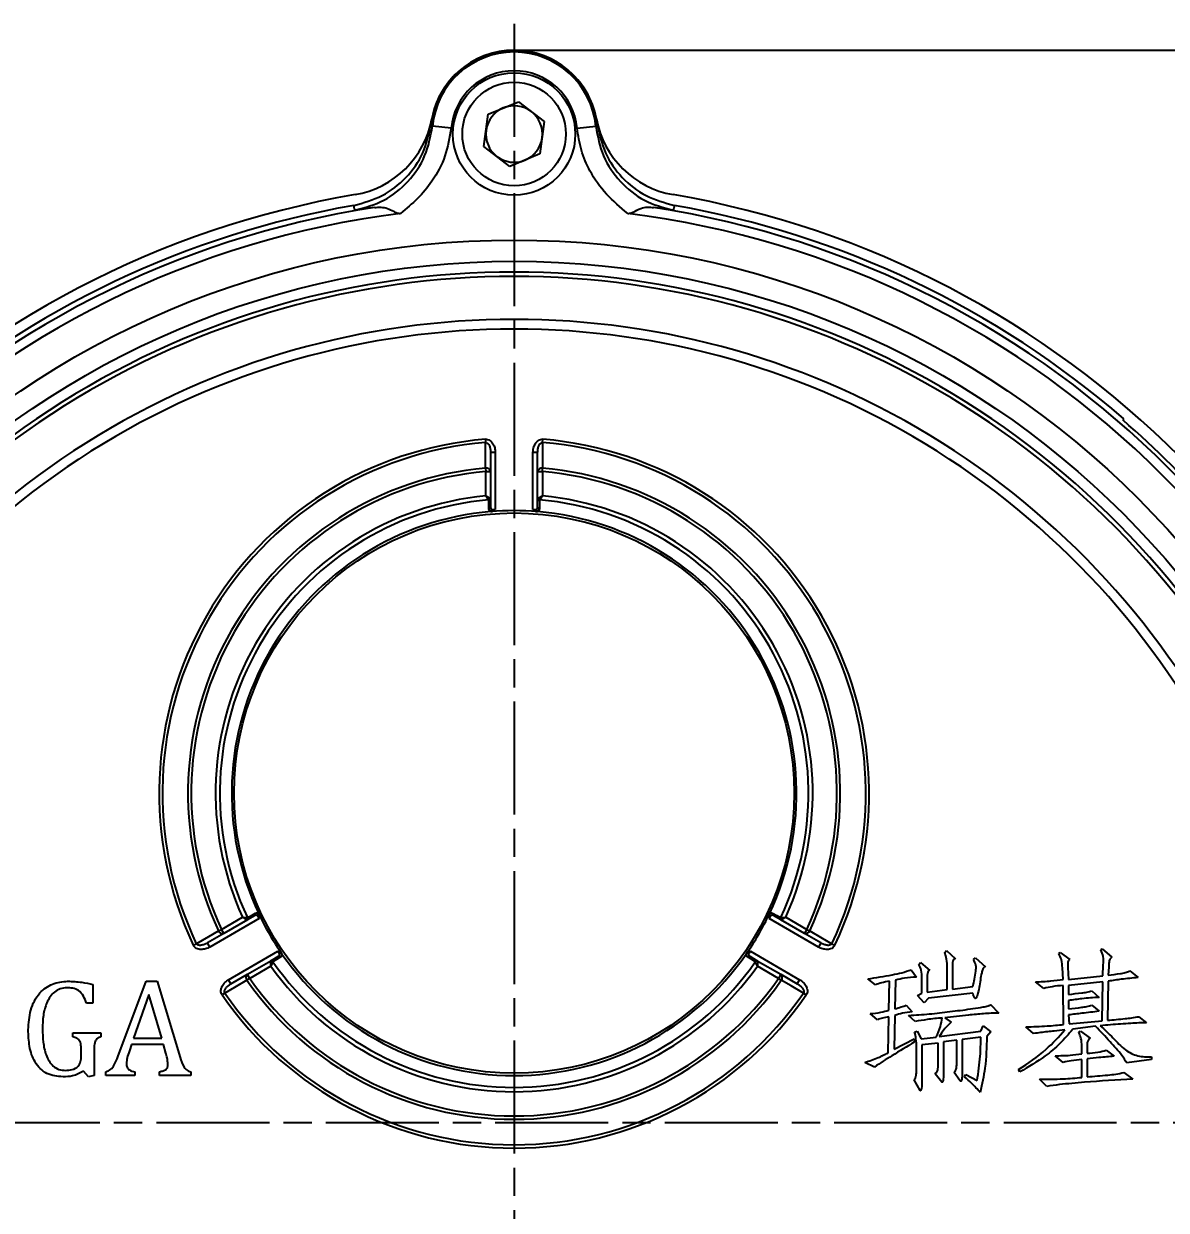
# Model space of a CAD drawing. Header units: millimetres. Extents: x 6533 to 7793, y 6972 to 7863.
# Drawn here: x 6939.4 to 7060.7, y 7242.1 to 7368.1 of the extents above; entities that cross this region are included whole.
import ezdxf

# ---------------------------------------------------------------- set-up
doc = ezdxf.new("R2010")
doc.units = ezdxf.units.MM
doc.linetypes.add('AM_ISO08W050', pattern=[18, 12, -1.5, 3, -1.5])
doc.layers.add('AM_5', color=3, linetype='Continuous', lineweight=25)
doc.layers.add('AM_7', color=4, linetype='AM_ISO08W050', lineweight=25)
doc.styles.add('标注', font='txt.shx', dxfattribs={"height": 5})
doc.dimstyles.new('3.5-0.5$0', dxfattribs={"dimtxt": 5, "dimasz": 3.5, "dimexe": 3, "dimexo": 0.625, "dimtad": 1, "dimdsep": 46, "dimtxsty": '标注', "dimcen": 3.5, "dimaunit": 1, "dimadec": 0, "dimazin": 2, "dimtfac": 1, "dimtmove": 0, "dimatfit": 3, "dimfxl": 0, "dimarcsym": 0})

# ---------------------------------------------------------------- blocks, each defined once
blk = doc.blocks.new('*D11')
at = {"layer": 'AM_5', "color": 0, "linetype": 'ByBlock', "lineweight": -2, "transparency": 16777216}
for p, q in [((6992.09, 7365.26), (7205.01, 7365.26)), ((7202.01, 7361.76), (7202.01, 7254.87)), ((7172.09, 7251.37), (7205.01, 7251.37))]:
    blk.add_line(p, q, dxfattribs=at)
at = {"layer": 'AM_5', "color": 0, "transparency": 16777216}
for points in [[(7201.42, 7361.76), (7202.59, 7361.76), (7202.01, 7365.26)], [(7201.42, 7254.87), (7202.59, 7254.87), (7202.01, 7251.37)]]:
    blk.add_solid(points, dxfattribs=at)
at = {"layer": 'Defpoints', "color": 0, "transparency": 16777216}
for p in [(6991.47, 7365.26), (7171.47, 7251.37), (7202.01, 7251.37)]:
    blk.add_point(p, dxfattribs=at)
at = {"layer": 'AM_5', "color": 0, "transparency": 16777216, "insert": (7198.88, 7308.31), "char_height": 5, "attachment_point": 5, "rotation": 90, "style": '标注'}
blk.add_mtext('114', dxfattribs=at)

msp = doc.modelspace()

# ---------------------------------------------------------------- linework, layer by layer
at = {"color": 7, "linetype": 'Continuous', "lineweight": 25}
for p, q in [((6988.723, 7358.48), (6991.925, 7359.803)), ((6991.925, 7359.803), (6994.671, 7357.692)), ((6988.268, 7355.046), (6988.723, 7358.48)), ((6994.671, 7357.692), (6994.216, 7354.258)), ((6984.784, 7357.001), (6982.793, 7357.19)), ((6998.155, 7357.001), (7000.146, 7357.19)), ((6991.014, 7352.935), (6988.268, 7355.046)), ((6994.216, 7354.258), (6991.014, 7352.935)), ((6976.656, 7348.564), (6974.561, 7348.272)), ((7008.378, 7348.272), (7006.283, 7348.564)), ((7056.223, 7326.118), (7056.112, 7326.007)), ((6988.412, 7323.952), (6988.441, 7323.6)), ((6994.498, 7323.6), (6994.527, 7323.952)), ((6988.969, 7322.538), (6988.969, 7320.531)), ((6989.469, 7322.538), (6988.969, 7322.538)), ((6989.469, 7322.538), (6989.469, 7316.503)), ((6993.469, 7316.503), (6993.469, 7322.538)), ((6993.969, 7322.538), (6993.469, 7322.538)), ((6993.969, 7320.531), (6993.969, 7322.538)), ((6988.438, 7320.883), (6988.469, 7320.531)), ((6994.469, 7320.531), (6994.5, 7320.883)), ((6988.469, 7317.944), (6988.469, 7320.531)), ((6988.469, 7320.531), (6988.969, 7320.531)), ((6988.969, 7320.531), (6988.969, 7317.639)), ((6993.969, 7317.639), (6993.969, 7320.531)), ((6993.969, 7320.531), (6994.469, 7320.531)), ((6994.469, 7320.531), (6994.469, 7317.944)), ((6988.969, 7317.639), (6988.969, 7316.703)), ((6993.969, 7316.703), (6993.969, 7317.639)), ((6964.373, 7273.034), (6959.146, 7270.017)), ((6960.385, 7271.887), (6962.624, 7273.18)), ((6963.139, 7272.899), (6960.635, 7271.453)), ((6963.949, 7273.367), (6963.139, 7272.899)), ((7023.792, 7270.017), (7018.566, 7273.034)), ((7019.8, 7272.899), (7018.989, 7273.367)), ((7022.304, 7271.453), (7019.8, 7272.899)), ((7020.314, 7273.18), (7022.554, 7271.887)), ((6960.064, 7271.737), (6960.385, 7271.887)), ((6960.635, 7271.453), (6960.385, 7271.887)), ((7022.554, 7271.887), (7022.304, 7271.453)), ((7022.554, 7271.887), (7022.874, 7271.737)), ((6957.393, 7270.225), (6957.712, 7270.377)), ((6960.635, 7271.453), (6958.896, 7270.45)), ((6959.146, 7270.017), (6958.896, 7270.45)), ((7024.042, 7270.45), (7022.304, 7271.453)), ((7024.042, 7270.45), (7023.792, 7270.017)), ((7025.226, 7270.377), (7025.546, 7270.225)), ((6961.146, 7266.553), (6966.373, 7269.57)), ((6965.639, 7268.569), (6966.449, 7269.037)), ((7016.489, 7269.037), (7017.3, 7268.569)), ((7016.566, 7269.57), (7021.792, 7266.553)), ((7037.204, 7269.453), (7037.395, 7269.645)), ((7037.395, 7269.645), (7038.353, 7268.751)), ((7049.331, 7269.326), (7049.458, 7269.453)), ((7049.458, 7269.453), (7050.479, 7268.687)), ((7053.798, 7269.709), (7053.926, 7269.836)), ((7053.926, 7269.836), (7054.947, 7268.943)), ((6963.135, 7267.123), (6965.639, 7268.569)), ((6965.624, 7267.983), (6963.385, 7266.69)), ((7017.3, 7268.569), (7019.804, 7267.123)), ((7019.554, 7266.69), (7017.314, 7267.983)), ((7034.459, 7268.177), (7034.651, 7268.368)), ((7034.651, 7268.368), (7035.608, 7267.538)), ((7037.459, 7265.496), (7037.459, 7267.794)), ((7040.267, 7268.687), (7040.459, 7268.879)), ((7040.459, 7268.879), (7041.544, 7267.921)), ((7049.777, 7266.581), (7049.714, 7267.794)), ((7050.288, 7267.858), (7050.352, 7266.581)), ((7053.99, 7266.964), (7054.054, 7268.113)), ((7054.628, 7267.921), (7054.564, 7267.028)), ((6961.396, 7266.12), (6961.146, 7266.553)), ((6961.396, 7266.12), (6963.135, 7267.123)), ((6963.385, 7266.69), (6963.095, 7266.487)), ((6963.385, 7266.69), (6963.135, 7267.123)), ((7019.804, 7267.123), (7019.554, 7266.69)), ((7019.554, 7266.69), (7019.844, 7266.487)), ((7019.804, 7267.123), (7021.542, 7266.12)), ((7021.542, 7266.12), (7021.792, 7266.553)), ((7029.864, 7266.007), (7029.034, 7266.645)), ((7031.97, 7266.517), (7031.906, 7263.454)), ((7033.63, 7267.602), (7034.204, 7266.836)), ((7034.779, 7265.113), (7034.779, 7266.709)), ((7038.034, 7267.73), (7038.034, 7265.56)), ((7050.352, 7266.581), (7053.99, 7266.964)), ((7056.862, 7267.475), (7057.756, 7266.773)), ((6946.721, 7266.044), (6946.721, 7264.052)), ((6949.382, 7258.354), (6952.4, 7266.385)), ((6952.4, 7266.385), (6953.545, 7266.385)), ((6953.545, 7266.385), (6956.006, 7258.296)), ((7031.268, 7263.326), (7031.332, 7266.39)), ((7035.353, 7266.39), (7035.353, 7265.241)), ((7035.353, 7265.241), (7037.459, 7265.496)), ((7038.034, 7265.56), (7040.204, 7265.815)), ((7047.735, 7265.624), (7046.841, 7266.326)), ((7049.841, 7261.794), (7049.777, 7265.943)), ((7053.99, 7266.326), (7050.352, 7265.943)), ((7050.352, 7265.943), (7050.352, 7264.986)), ((7052.841, 7265.368), (7053.607, 7264.666)), ((7053.926, 7262.177), (7053.99, 7266.326)), ((7054.564, 7266.39), (7054.5, 7262.241)), ((6946.721, 7264.052), (6946.035, 7264.052)), ((6952.683, 7264.966), (6951.052, 7260.348)), ((6954.042, 7260.348), (6952.683, 7264.966)), ((6960.741, 7265.131), (6960.45, 7264.93)), ((7022.198, 7265.131), (7022.488, 7264.93)), ((7034.332, 7264.858), (7034.779, 7265.113)), ((7035.034, 7264.092), (7034.332, 7264.858)), ((7035.481, 7264.603), (7035.034, 7264.092)), ((7040.204, 7265.113), (7035.481, 7264.603)), ((7050.352, 7264.347), (7050.352, 7263.454)), ((7030.055, 7262.305), (7029.29, 7262.943)), ((7031.906, 7262.752), (7031.843, 7259.177)), ((7033.119, 7263.837), (7033.757, 7263.135)), ((7034.076, 7262.113), (7033.374, 7262.752)), ((7042.055, 7263.9), (7042.948, 7263.007)), ((7050.352, 7262.815), (7050.416, 7261.858)), ((7052.841, 7263.837), (7053.607, 7263.198)), ((7031.204, 7258.794), (7031.268, 7262.624)), ((7037.204, 7262.496), (7037.906, 7262.05)), ((7041.033, 7261.092), (7041.289, 7261.667)), ((7041.289, 7261.667), (7042.118, 7261.028)), ((7046.65, 7260.837), (7045.82, 7261.539)), ((7050.416, 7261.858), (7053.926, 7262.177)), ((7053.224, 7261.603), (7050.799, 7261.284)), ((7057.819, 7262.624), (7058.649, 7261.986)), ((6944.605, 7260.485), (6944.605, 7260.897)), ((6944.605, 7260.897), (6947.568, 7260.897)), ((6947.568, 7260.897), (6947.568, 7260.485)), ((6951.052, 7260.348), (6954.042, 7260.348)), ((7031.843, 7259.177), (7033.949, 7260.262)), ((7033.949, 7260.262), (7034.013, 7259.943)), ((7034.013, 7260.965), (7034.268, 7261.092)), ((7034.268, 7261.092), (7034.715, 7260.262)), ((7034.715, 7260.262), (7036.31, 7260.454)), ((7036.629, 7260.518), (7041.033, 7261.092)), ((7041.033, 7260.454), (7039.055, 7260.199)), ((7039.055, 7260.199), (7039.055, 7256.561)), ((7042.118, 7261.028), (7041.672, 7260.518)), ((7051.437, 7260.965), (7051.628, 7261.092)), ((7051.628, 7261.092), (7052.65, 7260.326)), ((6950.844, 7259.662), (6950.601, 7258.985)), ((6954.211, 7259.662), (6950.844, 7259.662)), ((6954.464, 7258.762), (6954.211, 7259.662)), ((7034.204, 7256.816), (7034.204, 7259.369)), ((7036.502, 7259.816), (7034.779, 7259.624)), ((7034.779, 7259.624), (7034.779, 7255.859)), ((7036.502, 7257.646), (7036.502, 7259.816)), ((7038.48, 7260.135), (7037.076, 7259.943)), ((7037.076, 7259.943), (7037.076, 7256.561)), ((7038.48, 7257.582), (7038.48, 7260.135)), ((7051.756, 7258.667), (7051.756, 7259.497)), ((7052.33, 7259.305), (7052.33, 7258.731)), ((7054.373, 7259.05), (7055.203, 7258.412)), ((6945.486, 7258.423), (6945.486, 7258.852)), ((6946.858, 7258.903), (6946.858, 7256.384)), ((7029.736, 7257.263), (7028.715, 7257.773)), ((7049.777, 7257.773), (7048.948, 7258.475)), ((7051.756, 7256.178), (7051.756, 7258.092)), ((7052.33, 7258.156), (7052.33, 7256.241)), ((7059.16, 7258.092), (7056.543, 7257.709)), ((7059.16, 7258.348), (7059.16, 7258.092)), ((6946.277, 7256.232), (6945.733, 7256.845)), ((6948.093, 7256.369), (6948.093, 7256.781)), ((6951.182, 7256.781), (6951.182, 7256.369)), ((6953.815, 7256.369), (6953.815, 7256.781)), ((6957.148, 7256.781), (6957.148, 7256.369)), ((7036.885, 7255.667), (7036.183, 7256.561)), ((7038.8, 7255.859), (7038.225, 7256.688)), ((7039.31, 7256.241), (7039.438, 7256.497)), ((7039.438, 7256.497), (7040.65, 7255.859)), ((7045.182, 7256.752), (7045.054, 7257.007)), ((7056.224, 7256.688), (7057.181, 7255.986)), ((6946.858, 7256.384), (6946.277, 7256.232)), ((6951.182, 7256.369), (6948.093, 7256.369)), ((6957.148, 7256.369), (6953.815, 7256.369)), ((7034.587, 7254.774), (7033.949, 7255.922)), ((7048.054, 7255.22), (7047.288, 7255.986))]:
    msp.add_line(p, q, dxfattribs=at)
at = {"color": 7, "linetype": 'Continuous', "lineweight": 25, "flags": 128}
for points in [[(6988.438, 7320.883), (6988.44, 7322.404), (6988.441, 7323.6)], [(6994.498, 7323.6), (6994.499, 7322.078), (6994.5, 7320.883)], [(6988.785, 7316.522), (6988.785, 7317.047), (6988.785, 7317.459)], [(6994.154, 7317.459), (6994.153, 7316.934), (6994.153, 7316.522)], [(6963.203, 7273.149), (6963.657, 7273.411), (6964.014, 7273.617)], [(7018.925, 7273.617), (7019.379, 7273.355), (7019.736, 7273.149)], [(6957.712, 7270.377), (6959.029, 7271.139), (6960.064, 7271.737)], [(7022.874, 7271.737), (7024.192, 7270.975), (7025.226, 7270.377)], [(6966.698, 7268.968), (6966.244, 7268.706), (6965.887, 7268.5)], [(7017.051, 7268.5), (7016.598, 7268.762), (7016.241, 7268.968)], [(6963.095, 7266.487), (6961.777, 7265.728), (6960.741, 7265.131)], [(7022.198, 7265.131), (7020.879, 7265.891), (7019.844, 7266.487)]]:
    msp.add_lwpolyline(points, dxfattribs=at)
at = {"color": 7, "linetype": 'Continuous', "lineweight": 25}
for centre, radius in [((6991.469, 7356.369), 6.5), ((6991.469, 7356.369), 5.5), ((6991.469, 7251.369), 93.74), ((6991.469, 7251.369), 91.48), ((6991.469, 7286.369), 29.75)]:
    msp.add_circle(centre, radius, dxfattribs=at)
for centre, radius, start, end in [((6991.469, 7356.369), 8.89, 6.91659, 173.08341), ((6991.469, 7356.369), 8.89, 10.43035, 169.56965), ((6991.469, 7356.369), 8.715, 5.40246, 174.59754), ((6991.469, 7356.369), 6.716, 5.40246, 174.59754), ((6991.469, 7356.369), 3, 112.44828, 172.44828), ((6991.469, 7356.369), 3, 52.44828, 112.44828), ((6991.469, 7356.369), 3, 352.44828, 52.44828), ((6972.891, 7359.789), 10, 279.72326, 349.56965), ((7010.047, 7359.789), 10, 190.43035, 260.27674), ((6991.469, 7356.369), 3, 172.44828, 232.44828), ((6991.469, 7356.369), 3, 292.44828, 352.44828), ((6991.469, 7356.369), 3, 232.44828, 292.44828), ((6991.469, 7251.369), 100, 99.72326, 170.27674), ((6991.469, 7251.369), 100, 9.72326, 80.27674), ((6991.469, 7251.369), 98.317, 98.66592, 171.33409), ((6991.469, 7251.369), 98.897, 99.91459, 130.90189), ((6991.469, 7251.369), 98.317, 8.66592, 81.33409), ((6991.469, 7251.369), 98.897, 49.09811, 80.08541), ((6991.469, 7251.369), 97.319, 97.12436, 172.87564), ((6991.469, 7251.369), 97.319, 7.12436, 82.87564), ((6991.469, 7251.369), 90.341, 353.64897, 186.35103), ((6991.469, 7251.369), 89.875, 353.64897, 186.35103), ((6991.469, 7251.369), 85.319, 353.33017, 186.66983), ((6991.469, 7251.369), 84.287, 353.33017, 186.66983), ((6991.469, 7251.369), 98.739, 40.89535, 49.10465), ((6991.469, 7286.369), 37.707, 94.65071, 205.34929), ((6991.469, 7286.369), 37.354, 94.65071, 205.34929), ((6991.469, 7286.369), 37.354, 334.65071, 85.34929), ((6991.469, 7286.369), 37.707, 334.65071, 85.34929), ((6991.469, 7286.369), 34.646, 95.01875, 204.98125), ((6988.523, 7320.434), 0.456, 12.18025, 100.70225), ((6994.415, 7320.434), 0.456, 79.29775, 167.81975), ((6991.469, 7286.369), 34.646, 335.01875, 84.98125), ((6991.469, 7286.369), 34.293, 95.01875, 204.98125), ((6991.469, 7286.369), 34.293, 335.01875, 84.98125), ((6991.469, 7286.369), 31.717, 95.42744, 204.57256), ((6991.469, 7286.369), 31.264, 94.97704, 205.02296), ((6988.697, 7317.736), 0.229, 285.08166, 349.89538), ((6988.78, 7317.648), 0.19, 271.48927, 357.31228), ((6994.159, 7317.648), 0.19, 182.68772, 268.51073), ((6994.241, 7317.736), 0.229, 190.10462, 254.91834), ((6991.469, 7286.369), 31.264, 334.97704, 85.02296), ((6991.469, 7286.369), 31.717, 335.42744, 84.57256), ((6991.469, 7286.369), 30, 94.72923, 205.27077), ((6988.78, 7316.712), 0.189, 271.61697, 357.31982), ((6991.469, 7286.369), 30, 85.27077, 94.72923), ((6991.469, 7286.369), 30, 334.72923, 85.27077), ((6994.159, 7316.712), 0.189, 182.68018, 268.38303), ((6962.919, 7273.086), 0.229, 310.10462, 14.91834), ((6963.036, 7273.059), 0.19, 302.68772, 28.51073), ((6963.847, 7273.527), 0.189, 302.68018, 28.38303), ((6991.469, 7286.369), 30, 205.27077, 214.72923), ((6991.469, 7286.369), 30, 325.27077, 334.72923), ((7019.092, 7273.527), 0.189, 151.61697, 237.31982), ((7019.902, 7273.059), 0.19, 151.48927, 237.31228), ((7020.02, 7273.086), 0.229, 165.08166, 229.89538), ((6960.495, 7271.888), 0.456, 199.29775, 287.81975), ((7022.444, 7271.888), 0.456, 252.18025, 340.70225), ((6966.536, 7268.869), 0.189, 31.61697, 117.31982), ((6991.469, 7286.369), 30, 214.72923, 325.27077), ((7016.402, 7268.869), 0.189, 62.68018, 148.38303), ((6965.691, 7268.285), 0.229, 45.08166, 109.89538), ((6991.469, 7286.369), 31.717, 215.42744, 324.57256), ((6965.726, 7268.401), 0.19, 31.48927, 117.31228), ((6991.469, 7286.369), 31.264, 214.97704, 325.02296), ((7017.213, 7268.401), 0.19, 62.68772, 148.51073), ((7017.248, 7268.285), 0.229, 70.10462, 134.91834), ((6963.441, 7266.785), 0.456, 132.18025, 220.70225), ((6991.469, 7286.369), 34.646, 215.01875, 324.98125), ((6991.469, 7286.369), 34.293, 215.01875, 324.98125), ((7019.497, 7266.785), 0.456, 319.29775, 47.81975), ((6991.469, 7286.369), 37.707, 214.65071, 325.34929), ((6991.469, 7286.369), 37.354, 214.65071, 325.34929)]:
    msp.add_arc(centre, radius, start, end, dxfattribs=at)
for points, knots in [([(6974.441, 7348.789), (6975.474, 7349.07), (6977.535, 7349.632), (6980.079, 7351.65), (6981.961, 7354.299), (6982.416, 7356.392), (6982.644, 7357.44)], [0, 0, 0, 0, 0.2500466, 0.4994486, 0.7493959, 1, 1, 1, 1]), ([(6982.644, 7357.44), (6982.671, 7357.393), (6982.72, 7357.309), (6982.771, 7357.226), (6982.793, 7357.19)], [0, 0, 0, 0, 0.56, 1, 1, 1, 1]), ([(7000.146, 7357.19), (7000.174, 7357.236), (7000.225, 7357.319), (7000.274, 7357.403), (7000.295, 7357.44)], [0, 0, 0, 0, 0.56, 1, 1, 1, 1]), ([(7000.295, 7357.44), (7000.521, 7356.394), (7000.974, 7354.306), (7002.852, 7351.657), (7005.397, 7349.636), (7007.463, 7349.071), (7008.497, 7348.789)], [0, 0, 0, 0, 0.2500652, 0.4994456, 0.7493864, 1, 1, 1, 1]), ([(6974.561, 7348.272), (6975.613, 7348.561), (6977.719, 7349.14), (6980.301, 7351.229), (6982.178, 7353.971), (6982.588, 7356.117), (6982.793, 7357.19)], [0, 0, 0, 0, 0.2496929, 0.49994, 0.7499529, 1, 1, 1, 1]), ([(6984.784, 7357.001), (6984.613, 7355.999), (6984.272, 7353.999), (6982.937, 7351.469), (6981.25, 7349.469), (6980.018, 7348.449), (6979.4, 7347.937)], [0, 0, 0, 0, 0.2799126, 0.5583241, 0.7781328, 1, 1, 1, 1]), ([(7003.539, 7347.937), (7002.753, 7348.591), (7001.189, 7349.892), (6999.548, 7352.226), (6998.519, 7354.635), (6998.277, 7356.211), (6998.155, 7357.001)], [0, 0, 0, 0, 0.2818719, 0.5606521, 0.7796601, 1, 1, 1, 1]), ([(7000.146, 7357.19), (7000.351, 7356.117), (7000.761, 7353.971), (7002.638, 7351.229), (7005.22, 7349.14), (7007.326, 7348.561), (7008.378, 7348.272)], [0, 0, 0, 0, 0.2500471, 0.50006, 0.7503071, 1, 1, 1, 1]), ([(6974.561, 7348.272), (6974.538, 7348.368), (6974.496, 7348.54), (6974.458, 7348.713), (6974.441, 7348.789)], [0, 0, 0, 0, 0.56, 1, 1, 1, 1]), ([(6976.657, 7348.564), (6976.876, 7348.585), (6977.337, 7348.629), (6978.007, 7348.496), (6978.57, 7348.235), (6979.011, 7347.957), (6979.271, 7347.943), (6979.4, 7347.937)], [0, 0, 0, 0, 0.2356378, 0.4976862, 0.749308, 0.8757894, 1, 1, 1, 1]), ([(7003.539, 7347.937), (7003.667, 7347.943), (7003.86, 7347.954), (7004.045, 7348.037), (7004.377, 7348.228), (7004.885, 7348.491), (7005.601, 7348.629), (7006.063, 7348.585), (7006.282, 7348.564)], [0, 0, 0, 0, 0.1242574, 0.1869719, 0.1977105, 0.5021262, 0.7642666, 1, 1, 1, 1]), ([(7008.497, 7348.789), (7008.476, 7348.692), (7008.438, 7348.52), (7008.396, 7348.348), (7008.378, 7348.272)], [0, 0, 0, 0, 0.56, 1, 1, 1, 1]), ([(6988.412, 7323.952), (6988.495, 7323.95), (6988.66, 7323.947), (6988.963, 7323.802), (6989.243, 7323.489), (6989.435, 7323.029), (6989.458, 7322.702), (6989.469, 7322.538)], [0, 0, 0, 0, 0.1253862, 0.2510607, 0.5003133, 0.7501156, 1, 1, 1, 1]), ([(6988.441, 7323.6), (6988.462, 7323.601), (6988.504, 7323.602), (6988.589, 7323.577), (6988.685, 7323.506), (6988.776, 7323.386), (6988.876, 7323.186), (6988.953, 7322.899), (6988.964, 7322.66), (6988.969, 7322.538)], [0, 0, 0, 0, 0.04690954, 0.09363271, 0.19471064, 0.31101677, 0.43912041, 0.71350159, 1, 1, 1, 1]), ([(6993.469, 7322.538), (6993.481, 7322.702), (6993.504, 7323.029), (6993.696, 7323.49), (6993.976, 7323.802), (6994.278, 7323.947), (6994.444, 7323.95), (6994.527, 7323.952)], [0, 0, 0, 0, 0.2502314, 0.5000296, 0.7491734, 0.874662, 1, 1, 1, 1]), ([(6993.969, 7322.538), (6993.975, 7322.66), (6993.985, 7322.899), (6994.063, 7323.186), (6994.163, 7323.386), (6994.254, 7323.506), (6994.35, 7323.577), (6994.435, 7323.602), (6994.477, 7323.601), (6994.498, 7323.6)], [0, 0, 0, 0, 0.2865456, 0.5610687, 0.6891901, 0.8054766, 0.906505, 0.9531764, 1, 1, 1, 1]), ([(6988.469, 7317.944), (6988.523, 7317.915), (6988.614, 7317.866), (6988.743, 7317.795), (6988.85, 7317.736), (6988.899, 7317.709), (6988.922, 7317.696)], [0, 0, 0, 0, 0.2946467, 0.5012456, 0.7664226, 1, 1, 1, 1]), ([(6988.757, 7317.516), (6988.742, 7317.538), (6988.711, 7317.585), (6988.644, 7317.685), (6988.561, 7317.807), (6988.504, 7317.893), (6988.469, 7317.944)], [0, 0, 0, 0, 0.2332838, 0.4987609, 0.703468, 1, 1, 1, 1]), ([(6988.785, 7317.459), (6988.783, 7317.47), (6988.781, 7317.49), (6988.764, 7317.508), (6988.757, 7317.516)], [0, 0, 0, 0, 0.5593038, 1, 1, 1, 1]), ([(6988.922, 7317.696), (6988.935, 7317.688), (6988.963, 7317.67), (6988.967, 7317.65), (6988.969, 7317.639)], [0, 0, 0, 0, 0.4553313, 1, 1, 1, 1]), ([(6993.969, 7317.639), (6993.972, 7317.65), (6993.976, 7317.67), (6994.004, 7317.688), (6994.016, 7317.696)], [0, 0, 0, 0, 0.5446687, 1, 1, 1, 1]), ([(6994.016, 7317.696), (6994.039, 7317.709), (6994.089, 7317.736), (6994.196, 7317.795), (6994.324, 7317.866), (6994.416, 7317.915), (6994.469, 7317.944)], [0, 0, 0, 0, 0.2335598, 0.4987543, 0.7053199, 1, 1, 1, 1]), ([(6994.182, 7317.516), (6994.173, 7317.506), (6994.157, 7317.488), (6994.155, 7317.467), (6994.154, 7317.459)], [0, 0, 0, 0, 0.5591883, 1, 1, 1, 1]), ([(6994.469, 7317.944), (6994.435, 7317.893), (6994.377, 7317.807), (6994.295, 7317.685), (6994.228, 7317.585), (6994.196, 7317.538), (6994.182, 7317.516)], [0, 0, 0, 0, 0.2964987, 0.501239, 0.7666988, 1, 1, 1, 1]), ([(6989.065, 7316.284), (6989.023, 7316.297), (6988.938, 7316.325), (6988.852, 7316.383), (6988.795, 7316.449), (6988.789, 7316.498), (6988.785, 7316.522)], [0, 0, 0, 0, 0.2466328, 0.5004014, 0.7469414, 1, 1, 1, 1]), ([(6988.969, 7316.703), (6988.978, 7316.658), (6988.991, 7316.588), (6989.07, 7316.513), (6989.128, 7316.484), (6989.155, 7316.47)], [0, 0, 0, 0, 0.4990701, 0.7628027, 1, 1, 1, 1]), ([(6988.996, 7316.267), (6989.037, 7316.274), (6989.125, 7316.289), (6989.286, 7316.37), (6989.397, 7316.45), (6989.469, 7316.503)], [0, 0, 0, 0, 0.2307502, 0.499775, 1, 1, 1, 1]), ([(6988.996, 7316.267), (6989.01, 7316.269), (6989.03, 7316.271), (6989.054, 7316.278), (6989.061, 7316.282), (6989.065, 7316.284)], [0, 0, 0, 0, 0.5590981, 0.7786873, 1, 1, 1, 1]), ([(6989.155, 7316.47), (6989.154, 7316.464), (6989.153, 7316.446), (6989.146, 7316.406), (6989.129, 7316.358), (6989.1, 7316.311), (6989.077, 7316.293), (6989.065, 7316.284)], [0, 0, 0, 0, 0.079312, 0.2297463, 0.5053173, 0.7488094, 1, 1, 1, 1]), ([(6993.469, 7316.503), (6993.505, 7316.476), (6993.577, 7316.424), (6993.693, 7316.349), (6993.814, 7316.289), (6993.902, 7316.274), (6993.943, 7316.267)], [0, 0, 0, 0, 0.2502989, 0.5003561, 0.7702956, 1, 1, 1, 1]), ([(6993.784, 7316.47), (6993.811, 7316.484), (6993.869, 7316.513), (6993.948, 7316.588), (6993.961, 7316.658), (6993.969, 7316.703)], [0, 0, 0, 0, 0.2371779, 0.5009298, 1, 1, 1, 1]), ([(6993.784, 7316.47), (6993.787, 7316.448), (6993.791, 7316.408), (6993.812, 7316.355), (6993.838, 7316.311), (6993.862, 7316.293), (6993.873, 7316.284)], [0, 0, 0, 0, 0.2846567, 0.5003173, 0.7484157, 1, 1, 1, 1]), ([(6994.153, 7316.522), (6994.15, 7316.498), (6994.143, 7316.449), (6994.087, 7316.383), (6994.001, 7316.325), (6993.916, 7316.297), (6993.873, 7316.284)], [0, 0, 0, 0, 0.2530046, 0.4995959, 0.7533172, 1, 1, 1, 1]), ([(6993.873, 7316.284), (6993.877, 7316.282), (6993.885, 7316.277), (6993.908, 7316.271), (6993.928, 7316.269), (6993.943, 7316.267)], [0, 0, 0, 0, 0.2172611, 0.4477367, 1, 1, 1, 1]), ([(6962.624, 7273.18), (6962.686, 7273.176), (6962.789, 7273.169), (6962.936, 7273.158), (6963.057, 7273.15), (6963.113, 7273.147), (6963.14, 7273.145)], [0, 0, 0, 0, 0.2964987, 0.501239, 0.7666988, 1, 1, 1, 1]), ([(6963.066, 7272.911), (6963.043, 7272.925), (6962.995, 7272.954), (6962.891, 7273.018), (6962.765, 7273.093), (6962.676, 7273.148), (6962.624, 7273.18)], [0, 0, 0, 0, 0.2335598, 0.4987543, 0.7053199, 1, 1, 1, 1]), ([(6963.139, 7272.899), (6963.128, 7272.896), (6963.108, 7272.889), (6963.079, 7272.904), (6963.066, 7272.911)], [0, 0, 0, 0, 0.5446687, 1, 1, 1, 1]), ([(6963.14, 7273.145), (6963.153, 7273.142), (6963.176, 7273.137), (6963.195, 7273.146), (6963.203, 7273.149)], [0, 0, 0, 0, 0.5591883, 1, 1, 1, 1]), ([(6964.244, 7273.323), (6964.218, 7273.34), (6964.164, 7273.376), (6964.059, 7273.406), (6963.993, 7273.383), (6963.949, 7273.367)], [0, 0, 0, 0, 0.2371779, 0.5009298, 1, 1, 1, 1]), ([(6964.014, 7273.617), (6964.037, 7273.626), (6964.082, 7273.645), (6964.168, 7273.629), (6964.261, 7273.584), (6964.328, 7273.524), (6964.361, 7273.494)], [0, 0, 0, 0, 0.25300459, 0.49959593, 0.75331724, 1, 1, 1, 1]), ([(6964.361, 7273.494), (6964.358, 7273.479), (6964.354, 7273.45), (6964.328, 7273.402), (6964.294, 7273.362), (6964.263, 7273.337), (6964.249, 7273.326), (6964.244, 7273.323)], [0, 0, 0, 0, 0.25132341, 0.49403533, 0.77561655, 0.91955333, 1, 1, 1, 1]), ([(6964.361, 7273.494), (6964.36, 7273.498), (6964.36, 7273.507), (6964.354, 7273.53), (6964.346, 7273.549), (6964.34, 7273.562)], [0, 0, 0, 0, 0.2172611, 0.4477367, 1, 1, 1, 1]), ([(6964.373, 7273.034), (6964.378, 7273.079), (6964.387, 7273.168), (6964.394, 7273.305), (6964.385, 7273.44), (6964.355, 7273.524), (6964.34, 7273.562)], [0, 0, 0, 0, 0.2502989, 0.5003561, 0.7702956, 1, 1, 1, 1]), ([(7018.598, 7273.562), (7018.584, 7273.523), (7018.553, 7273.439), (7018.542, 7273.259), (7018.556, 7273.123), (7018.566, 7273.034)], [0, 0, 0, 0, 0.2307502, 0.499775, 1, 1, 1, 1]), ([(7018.578, 7273.494), (7018.611, 7273.524), (7018.677, 7273.584), (7018.771, 7273.629), (7018.857, 7273.645), (7018.902, 7273.626), (7018.925, 7273.617)], [0, 0, 0, 0, 0.24663283, 0.50040141, 0.7469414, 1, 1, 1, 1]), ([(7018.598, 7273.562), (7018.593, 7273.549), (7018.584, 7273.53), (7018.579, 7273.507), (7018.578, 7273.498), (7018.578, 7273.494)], [0, 0, 0, 0, 0.5590981, 0.7786873, 1, 1, 1, 1]), ([(7018.695, 7273.323), (7018.69, 7273.326), (7018.675, 7273.337), (7018.644, 7273.363), (7018.61, 7273.402), (7018.584, 7273.45), (7018.58, 7273.479), (7018.578, 7273.494)], [0, 0, 0, 0, 0.079312, 0.2297463, 0.5053173, 0.7488094, 1, 1, 1, 1]), ([(7018.989, 7273.367), (7018.946, 7273.383), (7018.879, 7273.406), (7018.774, 7273.376), (7018.72, 7273.34), (7018.695, 7273.323)], [0, 0, 0, 0, 0.4990701, 0.7628027, 1, 1, 1, 1]), ([(7019.736, 7273.149), (7019.746, 7273.145), (7019.765, 7273.137), (7019.789, 7273.143), (7019.799, 7273.145)], [0, 0, 0, 0, 0.5593038, 1, 1, 1, 1]), ([(7019.799, 7273.145), (7019.826, 7273.147), (7019.882, 7273.15), (7020.003, 7273.158), (7020.149, 7273.169), (7020.253, 7273.176), (7020.314, 7273.18)], [0, 0, 0, 0, 0.2332838, 0.4987609, 0.703468, 1, 1, 1, 1]), ([(7019.873, 7272.911), (7019.859, 7272.904), (7019.83, 7272.889), (7019.811, 7272.896), (7019.8, 7272.899)], [0, 0, 0, 0, 0.4553313, 1, 1, 1, 1]), ([(7020.314, 7273.18), (7020.262, 7273.148), (7020.174, 7273.093), (7020.048, 7273.018), (7019.944, 7272.954), (7019.895, 7272.925), (7019.873, 7272.911)], [0, 0, 0, 0, 0.2946467, 0.5012456, 0.7664226, 1, 1, 1, 1]), ([(6958.896, 7270.45), (6958.788, 7270.394), (6958.576, 7270.283), (6958.288, 7270.207), (6958.065, 7270.193), (6957.915, 7270.212), (6957.806, 7270.26), (6957.742, 7270.321), (6957.722, 7270.358), (6957.712, 7270.377)], [0, 0, 0, 0, 0.2865456, 0.5610687, 0.6891901, 0.8054766, 0.906505, 0.9531764, 1, 1, 1, 1]), ([(7025.226, 7270.377), (7025.216, 7270.358), (7025.197, 7270.32), (7025.132, 7270.26), (7025.023, 7270.212), (7024.874, 7270.193), (7024.65, 7270.207), (7024.363, 7270.283), (7024.151, 7270.394), (7024.042, 7270.45)], [0, 0, 0, 0, 0.0469095, 0.0936327, 0.1947106, 0.3110168, 0.4391204, 0.7135016, 1, 1, 1, 1]), ([(6959.146, 7270.017), (6958.999, 7269.945), (6958.703, 7269.801), (6958.209, 7269.737), (6957.798, 7269.824), (6957.522, 7270.013), (6957.436, 7270.155), (6957.393, 7270.225)], [0, 0, 0, 0, 0.2502314, 0.5000296, 0.7491734, 0.874662, 1, 1, 1, 1]), ([(6966.814, 7269.278), (6966.787, 7269.31), (6966.73, 7269.379), (6966.58, 7269.478), (6966.454, 7269.534), (6966.373, 7269.57)], [0, 0, 0, 0, 0.2307502, 0.499775, 1, 1, 1, 1]), ([(6966.449, 7269.037), (6966.484, 7269.067), (6966.538, 7269.113), (6966.564, 7269.219), (6966.56, 7269.284), (6966.558, 7269.314)], [0, 0, 0, 0, 0.4990701, 0.7628027, 1, 1, 1, 1]), ([(6966.765, 7269.33), (6966.751, 7269.335), (6966.723, 7269.347), (6966.672, 7269.348), (6966.616, 7269.339), (6966.579, 7269.323), (6966.558, 7269.314)], [0, 0, 0, 0, 0.25155975, 0.49968277, 0.71531398, 1, 1, 1, 1]), ([(6966.765, 7269.33), (6966.774, 7269.287), (6966.793, 7269.199), (6966.785, 7269.095), (6966.756, 7269.013), (6966.717, 7268.983), (6966.698, 7268.968)], [0, 0, 0, 0, 0.2466328, 0.5004014, 0.7469414, 1, 1, 1, 1]), ([(6966.814, 7269.278), (6966.805, 7269.29), (6966.793, 7269.306), (6966.776, 7269.323), (6966.768, 7269.328), (6966.765, 7269.33)], [0, 0, 0, 0, 0.5590981, 0.7786873, 1, 1, 1, 1]), ([(7016.566, 7269.57), (7016.525, 7269.552), (7016.443, 7269.516), (7016.321, 7269.453), (7016.209, 7269.379), (7016.151, 7269.31), (7016.125, 7269.278)], [0, 0, 0, 0, 0.25029886, 0.5003561, 0.77029557, 1, 1, 1, 1]), ([(7016.174, 7269.33), (7016.17, 7269.328), (7016.163, 7269.323), (7016.145, 7269.306), (7016.133, 7269.29), (7016.125, 7269.278)], [0, 0, 0, 0, 0.2172611, 0.4477367, 1, 1, 1, 1]), ([(7016.241, 7268.968), (7016.221, 7268.983), (7016.183, 7269.013), (7016.153, 7269.095), (7016.146, 7269.199), (7016.165, 7269.287), (7016.174, 7269.33)], [0, 0, 0, 0, 0.2530046, 0.4995959, 0.7533172, 1, 1, 1, 1]), ([(7016.381, 7269.314), (7016.36, 7269.323), (7016.323, 7269.339), (7016.266, 7269.348), (7016.215, 7269.347), (7016.188, 7269.335), (7016.174, 7269.33)], [0, 0, 0, 0, 0.2846567, 0.50031729, 0.74841568, 1, 1, 1, 1]), ([(7016.381, 7269.314), (7016.379, 7269.284), (7016.375, 7269.219), (7016.401, 7269.113), (7016.454, 7269.067), (7016.489, 7269.037)], [0, 0, 0, 0, 0.2371779, 0.5009298, 1, 1, 1, 1]), ([(7025.546, 7270.225), (7025.503, 7270.155), (7025.417, 7270.013), (7025.14, 7269.824), (7024.729, 7269.737), (7024.235, 7269.801), (7023.94, 7269.945), (7023.792, 7270.017)], [0, 0, 0, 0, 0.1253862, 0.2510607, 0.5003133, 0.7501156, 1, 1, 1, 1]), ([(7037.459, 7267.794), (7037.461, 7268.112), (7037.464, 7268.68), (7037.283, 7269.218), (7037.204, 7269.453)], [0, 0, 0, 0, 0.56113309, 1, 1, 1, 1]), ([(7049.714, 7267.794), (7049.695, 7268.095), (7049.662, 7268.63), (7049.432, 7269.114), (7049.331, 7269.326)], [0, 0, 0, 0, 0.5611214, 1, 1, 1, 1]), ([(7054.054, 7268.113), (7054.072, 7268.424), (7054.105, 7268.977), (7053.892, 7269.486), (7053.798, 7269.709)], [0, 0, 0, 0, 0.5617625, 1, 1, 1, 1]), ([(6965.613, 7268.5), (6965.613, 7268.515), (6965.615, 7268.548), (6965.63, 7268.561), (6965.639, 7268.569)], [0, 0, 0, 0, 0.4553313, 1, 1, 1, 1]), ([(6965.624, 7267.983), (6965.623, 7268.045), (6965.62, 7268.148), (6965.617, 7268.295), (6965.614, 7268.417), (6965.613, 7268.473), (6965.613, 7268.5)], [0, 0, 0, 0, 0.2946467, 0.5012456, 0.7664226, 1, 1, 1, 1]), ([(6965.852, 7268.447), (6965.84, 7268.423), (6965.815, 7268.372), (6965.761, 7268.264), (6965.697, 7268.132), (6965.651, 7268.039), (6965.624, 7267.983)], [0, 0, 0, 0, 0.2332838, 0.4987609, 0.703468, 1, 1, 1, 1]), ([(6965.887, 7268.5), (6965.878, 7268.493), (6965.862, 7268.48), (6965.855, 7268.457), (6965.852, 7268.447)], [0, 0, 0, 0, 0.5593038, 1, 1, 1, 1]), ([(7017.087, 7268.447), (7017.083, 7268.46), (7017.075, 7268.483), (7017.059, 7268.494), (7017.051, 7268.5)], [0, 0, 0, 0, 0.5591883, 1, 1, 1, 1]), ([(7017.314, 7267.983), (7017.287, 7268.039), (7017.241, 7268.132), (7017.177, 7268.264), (7017.123, 7268.372), (7017.098, 7268.423), (7017.087, 7268.447)], [0, 0, 0, 0, 0.2964987, 0.501239, 0.7666988, 1, 1, 1, 1]), ([(7017.3, 7268.569), (7017.308, 7268.561), (7017.324, 7268.548), (7017.325, 7268.515), (7017.326, 7268.5)], [0, 0, 0, 0, 0.5446687, 1, 1, 1, 1]), ([(7017.326, 7268.5), (7017.325, 7268.473), (7017.324, 7268.417), (7017.321, 7268.295), (7017.319, 7268.148), (7017.316, 7268.045), (7017.314, 7267.983)], [0, 0, 0, 0, 0.2335598, 0.4987543, 0.7053199, 1, 1, 1, 1]), ([(7034.779, 7266.709), (7034.779, 7266.998), (7034.781, 7267.513), (7034.557, 7267.975), (7034.459, 7268.177)], [0, 0, 0, 0, 0.5620252, 1, 1, 1, 1]), ([(7038.353, 7268.751), (7038.328, 7268.758), (7038.278, 7268.771), (7038.201, 7268.749), (7038.144, 7268.697), (7038.034, 7268.505), (7038.019, 7268.162), (7038.029, 7267.862), (7038.034, 7267.73)], [0, 0, 0, 0, 0.0629976, 0.1252087, 0.1880559, 0.2507172, 0.6694372, 1, 1, 1, 1]), ([(7040.204, 7265.815), (7040.314, 7266.351), (7040.468, 7267.096), (7040.577, 7268.103), (7040.371, 7268.493), (7040.267, 7268.687)], [0, 0, 0, 0, 0.561219, 0.7810756, 1, 1, 1, 1]), ([(7041.544, 7267.921), (7041.51, 7267.921), (7041.441, 7267.921), (7041.336, 7267.826), (7041.228, 7267.619), (7041.092, 7267.169), (7040.948, 7266.247), (7040.828, 7265.355), (7040.62, 7264.737), (7040.555, 7264.609), (7040.504, 7264.575), (7040.471, 7264.567), (7040.436, 7264.573), (7040.403, 7264.606), (7040.365, 7264.656), (7040.321, 7264.741), (7040.262, 7264.895), (7040.226, 7265.028), (7040.204, 7265.113)], [0, 0, 0, 0, 0.023224, 0.0467952, 0.0935072, 0.1871233, 0.3745427, 0.7493921, 0.811774, 0.8352857, 0.8473822, 0.8533041, 0.8589119, 0.8714728, 0.8843253, 0.9034899, 0.9380934, 1, 1, 1, 1]), ([(7050.479, 7268.687), (7050.445, 7268.671), (7050.375, 7268.638), (7050.309, 7268.495), (7050.265, 7268.236), (7050.279, 7268.009), (7050.288, 7267.858)], [0, 0, 0, 0, 0.12381465, 0.24905373, 0.49921463, 1, 1, 1, 1]), ([(7054.947, 7268.943), (7054.869, 7268.872), (7054.711, 7268.731), (7054.643, 7268.35), (7054.634, 7268.084), (7054.628, 7267.921)], [0, 0, 0, 0, 0.2754663, 0.5570589, 1, 1, 1, 1]), ([(6960.45, 7264.93), (6960.41, 7265.003), (6960.331, 7265.148), (6960.305, 7265.482), (6960.435, 7265.881), (6960.738, 7266.277), (6961.01, 7266.461), (6961.146, 7266.553)], [0, 0, 0, 0, 0.1253862, 0.2510607, 0.5003133, 0.7501156, 1, 1, 1, 1]), ([(7021.792, 7266.553), (7021.929, 7266.461), (7022.201, 7266.277), (7022.504, 7265.881), (7022.633, 7265.482), (7022.608, 7265.148), (7022.528, 7265.002), (7022.488, 7264.93)], [0, 0, 0, 0, 0.2502314, 0.5000296, 0.7491734, 0.874662, 1, 1, 1, 1]), ([(7029.034, 7266.645), (7029.902, 7266.777), (7031.111, 7266.961), (7032.648, 7267.275), (7033.303, 7267.493), (7033.63, 7267.602)], [0, 0, 0, 0, 0.5601633, 0.7802465, 1, 1, 1, 1]), ([(7034.204, 7266.836), (7033.784, 7266.801), (7033.033, 7266.738), (7032.295, 7266.585), (7031.97, 7266.517)], [0, 0, 0, 0, 0.5597665, 1, 1, 1, 1]), ([(7035.608, 7267.538), (7035.581, 7267.54), (7035.526, 7267.542), (7035.441, 7267.466), (7035.379, 7267.289), (7035.333, 7266.92), (7035.345, 7266.602), (7035.353, 7266.39)], [0, 0, 0, 0, 0.0623418, 0.1250621, 0.2498205, 0.4997334, 1, 1, 1, 1]), ([(7046.841, 7266.326), (7047.392, 7266.344), (7048.375, 7266.378), (7049.349, 7266.519), (7049.777, 7266.581)], [0, 0, 0, 0, 0.559714, 1, 1, 1, 1]), ([(7054.564, 7267.028), (7054.999, 7267.086), (7055.605, 7267.166), (7056.385, 7267.276), (7056.703, 7267.409), (7056.862, 7267.475)], [0, 0, 0, 0, 0.5612182, 0.7817784, 1, 1, 1, 1]), ([(7057.756, 7266.773), (7057.157, 7266.722), (7056.089, 7266.631), (7055.03, 7266.463), (7054.564, 7266.39)], [0, 0, 0, 0, 0.5599448, 1, 1, 1, 1]), ([(6939.861, 7261.24), (6939.905, 7261.938), (6939.994, 7263.332), (6940.893, 7265.123), (6942.394, 7266.23), (6943.495, 7266.333), (6944.046, 7266.385)], [0, 0, 0, 0, 0.2808621, 0.5603944, 0.779988, 1, 1, 1, 1]), ([(6943.958, 7265.699), (6943.722, 7265.678), (6943.251, 7265.636), (6942.423, 7265.145), (6941.769, 7264.123), (6941.418, 7262.751), (6941.386, 7261.811), (6941.37, 7261.341)], [0, 0, 0, 0, 0.1250099, 0.2499863, 0.4986889, 0.7491401, 1, 1, 1, 1]), ([(6946.035, 7264.052), (6945.946, 7264.309), (6945.768, 7264.819), (6945.268, 7265.426), (6944.597, 7265.675), (6944.171, 7265.691), (6943.958, 7265.699)], [0, 0, 0, 0, 0.2807684, 0.5596325, 0.7793612, 1, 1, 1, 1]), ([(6944.046, 7266.385), (6944.551, 7266.367), (6945.454, 7266.336), (6946.334, 7266.133), (6946.721, 7266.044)], [0, 0, 0, 0, 0.5599154, 1, 1, 1, 1]), ([(6960.741, 7265.131), (6960.73, 7265.149), (6960.707, 7265.185), (6960.687, 7265.271), (6960.7, 7265.389), (6960.758, 7265.528), (6960.882, 7265.715), (6961.092, 7265.925), (6961.293, 7266.054), (6961.396, 7266.12)], [0, 0, 0, 0, 0.0469095, 0.0936327, 0.1947106, 0.3110168, 0.4391204, 0.7135016, 1, 1, 1, 1]), ([(7021.542, 7266.12), (7021.645, 7266.054), (7021.847, 7265.925), (7022.057, 7265.715), (7022.181, 7265.528), (7022.239, 7265.389), (7022.252, 7265.271), (7022.232, 7265.184), (7022.209, 7265.149), (7022.198, 7265.131)], [0, 0, 0, 0, 0.2865456, 0.5610687, 0.6891901, 0.8054766, 0.906505, 0.9531764, 1, 1, 1, 1]), ([(7031.332, 7266.39), (7031.052, 7266.341), (7030.551, 7266.254), (7030.074, 7266.082), (7029.864, 7266.007)], [0, 0, 0, 0, 0.5603877, 1, 1, 1, 1]), ([(7049.777, 7265.943), (7049.392, 7265.905), (7048.705, 7265.839), (7048.031, 7265.689), (7047.735, 7265.624)], [0, 0, 0, 0, 0.5605128, 1, 1, 1, 1]), ([(7050.352, 7264.986), (7050.82, 7265.04), (7051.471, 7265.115), (7052.307, 7265.22), (7052.663, 7265.319), (7052.841, 7265.368)], [0, 0, 0, 0, 0.56051788, 0.78075635, 1, 1, 1, 1]), ([(7053.607, 7264.666), (7053.302, 7264.657), (7052.691, 7264.638), (7051.608, 7264.504), (7050.828, 7264.407), (7050.352, 7264.347)], [0, 0, 0, 0, 0.2796657, 0.5597908, 1, 1, 1, 1]), ([(7029.29, 7262.943), (7029.666, 7262.978), (7030.339, 7263.039), (7030.984, 7263.238), (7031.268, 7263.326)], [0, 0, 0, 0, 0.5596138, 1, 1, 1, 1]), ([(7031.906, 7263.454), (7032.135, 7263.519), (7032.543, 7263.635), (7032.943, 7263.775), (7033.119, 7263.837)], [0, 0, 0, 0, 0.560026, 1, 1, 1, 1]), ([(7033.757, 7263.135), (7033.405, 7263.095), (7032.776, 7263.025), (7032.172, 7262.835), (7031.906, 7262.752)], [0, 0, 0, 0, 0.5595342, 1, 1, 1, 1]), ([(7033.374, 7262.752), (7034.106, 7262.798), (7035.57, 7262.89), (7037.753, 7263.162), (7039.573, 7263.384), (7040.841, 7263.574), (7041.474, 7263.687), (7041.784, 7263.763), (7041.941, 7263.804), (7042.01, 7263.843), (7042.05, 7263.86), (7042.058, 7263.883), (7042.056, 7263.895), (7042.055, 7263.9)], [0, 0, 0, 0, 0.2499294, 0.4999341, 0.74994, 0.8749399, 0.9374388, 0.9686585, 0.9843163, 0.9920985, 0.9961699, 0.9979662, 1, 1, 1, 1]), ([(7042.948, 7263.007), (7042.41, 7262.991), (7041.333, 7262.958), (7039.42, 7262.754), (7038.044, 7262.594), (7037.204, 7262.496)], [0, 0, 0, 0, 0.2798691, 0.5599181, 1, 1, 1, 1]), ([(7050.352, 7263.454), (7050.82, 7263.508), (7051.471, 7263.583), (7052.307, 7263.688), (7052.663, 7263.787), (7052.841, 7263.837)], [0, 0, 0, 0, 0.5605179, 0.7807563, 1, 1, 1, 1]), ([(7053.607, 7263.198), (7053, 7263.124), (7051.915, 7262.991), (7050.83, 7262.869), (7050.352, 7262.815)], [0, 0, 0, 0, 0.55999923, 1, 1, 1, 1]), ([(7031.268, 7262.624), (7031.039, 7262.575), (7030.629, 7262.489), (7030.231, 7262.361), (7030.055, 7262.305)], [0, 0, 0, 0, 0.56010958, 1, 1, 1, 1]), ([(7036.949, 7262.496), (7036.41, 7262.443), (7035.448, 7262.348), (7034.495, 7262.185), (7034.076, 7262.113)], [0, 0, 0, 0, 0.5601155, 1, 1, 1, 1]), ([(7036.31, 7260.454), (7036.474, 7260.822), (7036.767, 7261.479), (7036.893, 7262.186), (7036.949, 7262.496)], [0, 0, 0, 0, 0.5607786, 1, 1, 1, 1]), ([(7037.906, 7262.05), (7037.634, 7261.792), (7037.149, 7261.331), (7036.788, 7260.767), (7036.629, 7260.518)], [0, 0, 0, 0, 0.5587221, 1, 1, 1, 1]), ([(7045.82, 7261.539), (7046.572, 7261.56), (7047.916, 7261.598), (7049.253, 7261.734), (7049.841, 7261.794)], [0, 0, 0, 0, 0.5598354, 1, 1, 1, 1]), ([(7056.543, 7257.709), (7056.382, 7257.984), (7056.059, 7258.535), (7055.411, 7259.244), (7054.488, 7260.285), (7053.745, 7261.059), (7053.224, 7261.603)], [0, 0, 0, 0, 0.1857397, 0.3726053, 0.5594855, 1, 1, 1, 1]), ([(7058.649, 7261.986), (7058.091, 7261.964), (7057.172, 7261.929), (7055.895, 7261.835), (7054.814, 7261.756), (7054.095, 7261.696), (7053.735, 7261.667)], [0, 0, 0, 0, 0.33996861, 0.55997887, 0.77998975, 1, 1, 1, 1]), ([(7053.735, 7261.667), (7054.186, 7261.244), (7055.088, 7260.4), (7056.229, 7259.102), (7057.695, 7258.37), (7058.669, 7258.355), (7059.16, 7258.348)], [0, 0, 0, 0, 0.2809181, 0.5618322, 0.7793916, 1, 1, 1, 1]), ([(7054.5, 7262.241), (7055.122, 7262.298), (7055.987, 7262.376), (7057.096, 7262.49), (7057.578, 7262.579), (7057.819, 7262.624)], [0, 0, 0, 0, 0.5601054, 0.7801414, 1, 1, 1, 1]), ([(6943.559, 7256.232), (6942.962, 7256.288), (6942.065, 7256.373), (6941.089, 7257.081), (6940.375, 7258.03), (6939.925, 7259.472), (6939.882, 7260.65), (6939.861, 7261.24)], [0, 0, 0, 0, 0.2489102, 0.3740533, 0.4992899, 0.7492242, 1, 1, 1, 1]), ([(6941.37, 7261.341), (6941.384, 7260.87), (6941.411, 7259.929), (6941.692, 7258.547), (6942.282, 7257.477), (6943.109, 7256.976), (6943.58, 7256.937), (6943.816, 7256.918)], [0, 0, 0, 0, 0.2509733, 0.5016441, 0.7501459, 0.874991, 1, 1, 1, 1]), ([(6945.486, 7258.852), (6945.483, 7259.044), (6945.476, 7259.429), (6945.416, 7259.983), (6945.049, 7260.365), (6944.754, 7260.445), (6944.605, 7260.485)], [0, 0, 0, 0, 0.2814958, 0.5616084, 0.7793283, 1, 1, 1, 1]), ([(6947.568, 7260.485), (6947.456, 7260.444), (6947.233, 7260.363), (6946.984, 7260.087), (6946.854, 7259.58), (6946.857, 7259.182), (6946.858, 7258.903)], [0, 0, 0, 0, 0.1867494, 0.3723338, 0.5591229, 1, 1, 1, 1]), ([(7034.204, 7259.369), (7034.199, 7259.671), (7034.191, 7260.21), (7034.067, 7260.734), (7034.013, 7260.965)], [0, 0, 0, 0, 0.5600689, 1, 1, 1, 1]), ([(7040.65, 7255.859), (7040.783, 7256.711), (7041.02, 7258.235), (7041.029, 7259.776), (7041.033, 7260.454)], [0, 0, 0, 0, 0.5597856, 1, 1, 1, 1]), ([(7041.672, 7260.518), (7041.651, 7259.395), (7041.613, 7257.391), (7041.166, 7255.44), (7040.97, 7254.582)], [0, 0, 0, 0, 0.5605813, 1, 1, 1, 1]), ([(7045.054, 7257.007), (7046.069, 7257.682), (7047.882, 7258.887), (7049.331, 7260.507), (7049.969, 7261.22)], [0, 0, 0, 0, 0.5599814, 1, 1, 1, 1]), ([(7050.799, 7261.284), (7050.36, 7260.766), (7049.481, 7259.73), (7047.61, 7258.172), (7046.103, 7257.29), (7045.182, 7256.752)], [0, 0, 0, 0, 0.27997001, 0.56011552, 1, 1, 1, 1]), ([(7049.969, 7261.22), (7049.592, 7261.179), (7048.972, 7261.113), (7048.109, 7261.018), (7047.378, 7260.936), (7046.893, 7260.87), (7046.65, 7260.837)], [0, 0, 0, 0, 0.3400129, 0.5600221, 0.7800284, 1, 1, 1, 1]), ([(7051.756, 7259.497), (7051.754, 7259.785), (7051.749, 7260.298), (7051.532, 7260.761), (7051.437, 7260.965)], [0, 0, 0, 0, 0.5612569, 1, 1, 1, 1]), ([(7052.65, 7260.326), (7052.567, 7260.259), (7052.401, 7260.122), (7052.314, 7259.739), (7052.324, 7259.47), (7052.33, 7259.305)], [0, 0, 0, 0, 0.27727, 0.5579293, 1, 1, 1, 1]), ([(6950.601, 7258.985), (6950.511, 7258.738), (6950.351, 7258.298), (6950.306, 7257.832), (6950.286, 7257.628)], [0, 0, 0, 0, 0.5603886, 1, 1, 1, 1]), ([(7034.013, 7259.943), (7033.207, 7259.455), (7032.084, 7258.774), (7030.65, 7257.894), (7030.041, 7257.473), (7029.736, 7257.263)], [0, 0, 0, 0, 0.5600747, 0.7801013, 1, 1, 1, 1]), ([(7052.33, 7258.731), (7052.716, 7258.766), (7053.404, 7258.829), (7054.077, 7258.982), (7054.373, 7259.05)], [0, 0, 0, 0, 0.5607897, 1, 1, 1, 1]), ([(6943.816, 7256.918), (6944.058, 7256.928), (6944.538, 7256.949), (6945.167, 7257.279), (6945.456, 7257.855), (6945.476, 7258.233), (6945.486, 7258.423)], [0, 0, 0, 0, 0.2811486, 0.5595012, 0.7791204, 1, 1, 1, 1]), ([(6948.093, 7256.781), (6948.283, 7256.848), (6948.664, 7256.984), (6949.072, 7257.598), (6949.264, 7258.067), (6949.382, 7258.354)], [0, 0, 0, 0, 0.277759, 0.5582123, 1, 1, 1, 1]), ([(6954.705, 7257.555), (6954.681, 7257.784), (6954.639, 7258.194), (6954.518, 7258.588), (6954.464, 7258.762)], [0, 0, 0, 0, 0.559614, 1, 1, 1, 1]), ([(6956.006, 7258.296), (6956.107, 7257.929), (6956.247, 7257.419), (6956.716, 7256.903), (6957.004, 7256.822), (6957.148, 7256.781)], [0, 0, 0, 0, 0.5606419, 0.7798878, 1, 1, 1, 1]), ([(7028.715, 7257.773), (7029.196, 7257.925), (7030.055, 7258.195), (7030.853, 7258.611), (7031.204, 7258.794)], [0, 0, 0, 0, 0.5594679, 1, 1, 1, 1]), ([(7048.948, 7258.475), (7049.474, 7258.481), (7050.414, 7258.492), (7051.346, 7258.613), (7051.756, 7258.667)], [0, 0, 0, 0, 0.55977407, 1, 1, 1, 1]), ([(7051.756, 7258.092), (7051.385, 7258.043), (7050.722, 7257.955), (7050.066, 7257.829), (7049.777, 7257.773)], [0, 0, 0, 0, 0.56022, 1, 1, 1, 1]), ([(7055.203, 7258.412), (7054.666, 7258.366), (7053.708, 7258.285), (7052.751, 7258.195), (7052.33, 7258.156)], [0, 0, 0, 0, 0.5599974, 1, 1, 1, 1]), ([(6945.733, 7256.845), (6945.352, 7256.639), (6944.67, 7256.27), (6943.899, 7256.244), (6943.559, 7256.232)], [0, 0, 0, 0, 0.55911196, 1, 1, 1, 1]), ([(6950.286, 7257.628), (6950.294, 7257.496), (6950.309, 7257.234), (6950.645, 7256.869), (6950.978, 7256.814), (6951.182, 7256.781)], [0, 0, 0, 0, 0.2808814, 0.5588569, 1, 1, 1, 1]), ([(6953.815, 7256.781), (6953.935, 7256.806), (6954.175, 7256.856), (6954.506, 7256.982), (6954.692, 7257.262), (6954.7, 7257.457), (6954.705, 7257.555)], [0, 0, 0, 0, 0.2811955, 0.5607077, 0.77965235, 1, 1, 1, 1]), ([(7033.949, 7255.922), (7034.008, 7255.991), (7034.125, 7256.128), (7034.191, 7256.448), (7034.199, 7256.676), (7034.204, 7256.816)], [0, 0, 0, 0, 0.27837301, 0.55883857, 1, 1, 1, 1]), ([(7036.183, 7256.561), (7036.263, 7256.638), (7036.424, 7256.794), (7036.518, 7257.19), (7036.508, 7257.473), (7036.502, 7257.646)], [0, 0, 0, 0, 0.2784397, 0.5588023, 1, 1, 1, 1]), ([(7037.076, 7256.561), (7037.079, 7256.312), (7037.081, 7256.022), (7037.005, 7255.727), (7036.97, 7255.675), (7036.946, 7255.654), (7036.912, 7255.652), (7036.894, 7255.662), (7036.885, 7255.667)], [0, 0, 0, 0, 0.7490145, 0.8739827, 0.905501, 0.9378604, 0.9674823, 1, 1, 1, 1]), ([(7038.225, 7256.688), (7038.315, 7256.843), (7038.476, 7257.121), (7038.479, 7257.44), (7038.48, 7257.582)], [0, 0, 0, 0, 0.5572979, 1, 1, 1, 1]), ([(7039.055, 7256.561), (7039.051, 7256.422), (7039.045, 7256.174), (7039.027, 7255.908), (7038.969, 7255.79), (7038.949, 7255.771), (7038.93, 7255.762), (7038.914, 7255.758), (7038.899, 7255.76), (7038.85, 7255.781), (7038.823, 7255.822), (7038.8, 7255.859)], [0, 0, 0, 0, 0.4196075, 0.7488334, 0.7801926, 0.8119363, 0.8280906, 0.8437185, 0.8589301, 0.8745408, 1, 1, 1, 1]), ([(7052.33, 7256.241), (7053.06, 7256.301), (7054.077, 7256.383), (7055.38, 7256.506), (7055.943, 7256.628), (7056.224, 7256.688)], [0, 0, 0, 0, 0.5602107, 0.7802949, 1, 1, 1, 1]), ([(7034.779, 7255.859), (7034.783, 7255.563), (7034.788, 7255.227), (7034.71, 7254.884), (7034.685, 7254.814), (7034.664, 7254.781), (7034.641, 7254.763), (7034.616, 7254.759), (7034.599, 7254.768), (7034.587, 7254.774)], [0, 0, 0, 0, 0.74887165, 0.85374436, 0.89450166, 0.93776064, 0.95333788, 0.9676806, 1, 1, 1, 1]), ([(7040.97, 7254.582), (7040.677, 7254.909), (7040.154, 7255.493), (7039.568, 7256.013), (7039.31, 7256.241)], [0, 0, 0, 0, 0.5599205, 1, 1, 1, 1]), ([(7047.288, 7255.986), (7048.124, 7255.982), (7049.616, 7255.975), (7051.102, 7256.116), (7051.756, 7256.178)], [0, 0, 0, 0, 0.559723, 1, 1, 1, 1]), ([(7057.181, 7255.986), (7055.473, 7255.889), (7053.318, 7255.767), (7050.722, 7255.536), (7049.382, 7255.423), (7048.497, 7255.288), (7048.054, 7255.22)], [0, 0, 0, 0, 0.5600481, 0.7067506, 0.8534517, 1, 1, 1, 1])]:
    msp.add_open_spline(points, degree=3, knots=knots, dxfattribs=at)
for points in [[(6989.155, 7316.47), (6989.203, 7316.476), (6989.298, 7316.487), (6989.412, 7316.497), (6989.469, 7316.503)], [(6993.469, 7316.503), (6993.526, 7316.497), (6993.641, 7316.487), (6993.736, 7316.476), (6993.784, 7316.47)], [(6964.373, 7273.034), (6964.349, 7273.087), (6964.301, 7273.191), (6964.263, 7273.279), (6964.244, 7273.323)], [(7018.695, 7273.323), (7018.676, 7273.279), (7018.638, 7273.191), (7018.59, 7273.087), (7018.566, 7273.034)], [(6966.558, 7269.314), (6966.53, 7269.353), (6966.473, 7269.43), (6966.406, 7269.523), (6966.373, 7269.57)], [(7016.566, 7269.57), (7016.533, 7269.523), (7016.466, 7269.43), (7016.409, 7269.353), (7016.381, 7269.314)]]:
    msp.add_open_spline(points, degree=3, dxfattribs=at)
at = {"layer": 'AM_7'}
for p, q in [((6991.469, 7368.084), (6991.469, 7134.479)), ((6809.469, 7251.369), (7177.469, 7251.369))]:
    msp.add_line(p, q, dxfattribs=at)

# ---------------------------------------------------------------- dimensions: what is measured, and where the dimension line sits
at = {"layer": 'AM_5'}
dim = msp.add_linear_dim(base=(7202.008, 7251.369), p1=(6991.469, 7365.26), p2=(7171.469, 7251.369), angle=90, text='114', dimstyle='3.5-0.5$0', override={"dimpost": '', "dimarcsym": 1}, dxfattribs=at)
dim.commit()
dim.dimension.update_dxf_attribs({"geometry": '*D11', "text_midpoint": (7198.883, 7308.314)})

doc.saveas('drawing.dxf')
